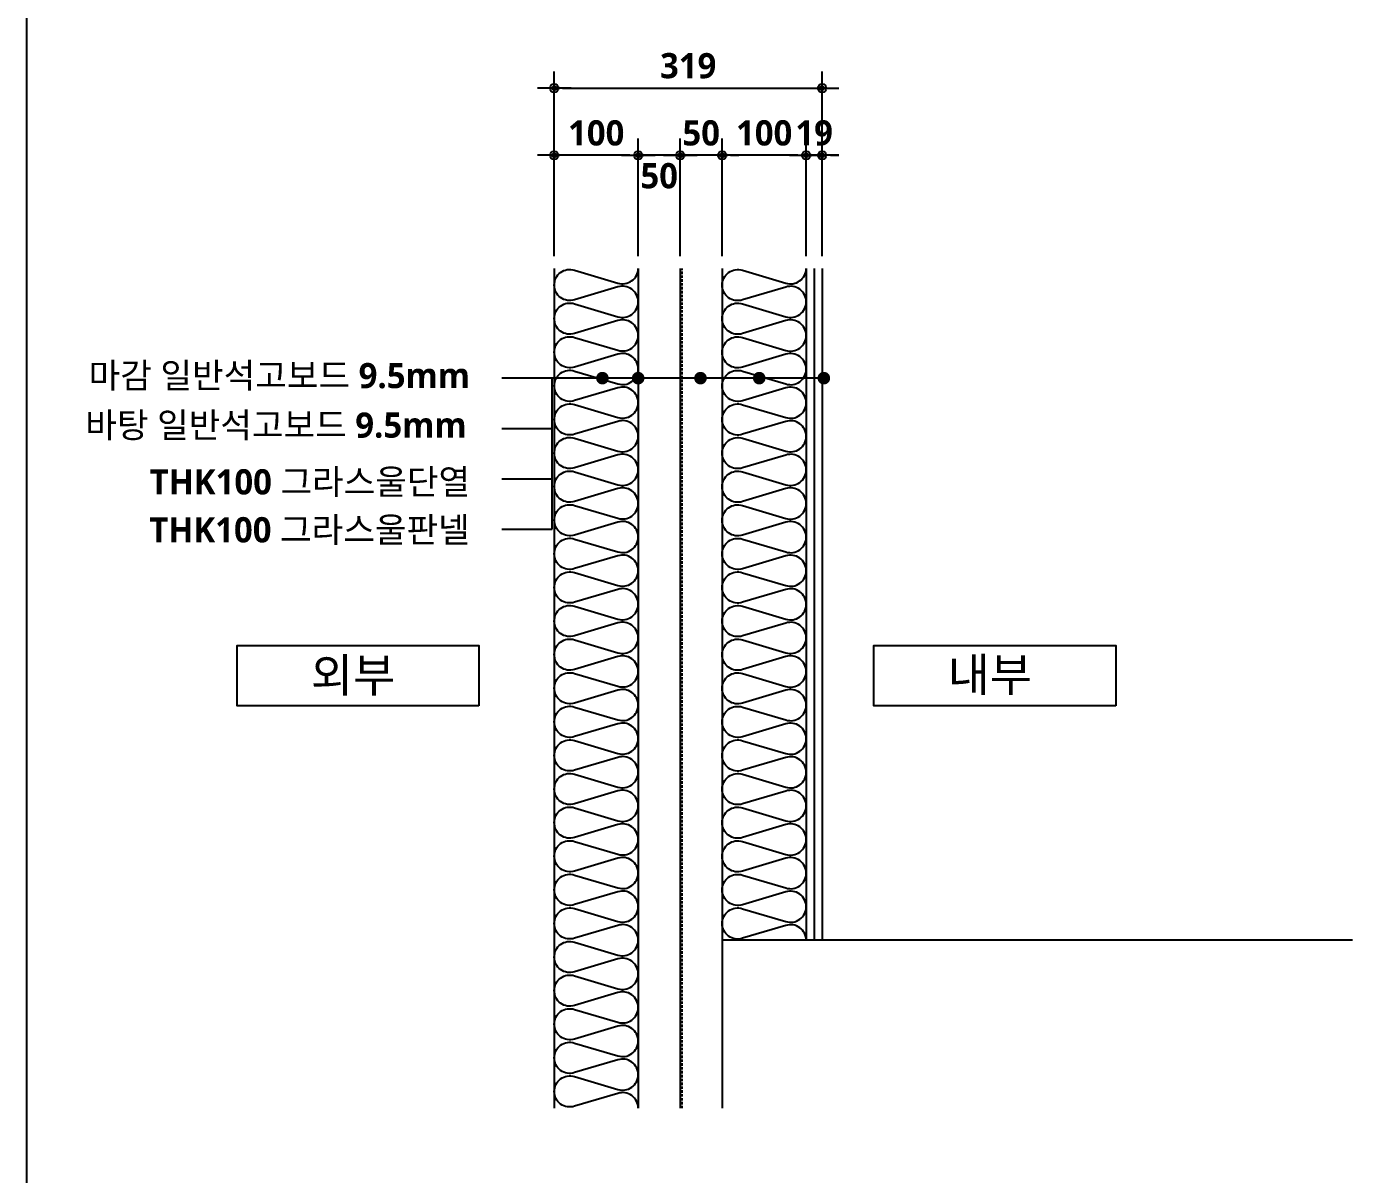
# Model space of a CAD drawing. Extents: x 200 to 24872, y 200 to 5740.
# Drawn here: x 12195 to 13774, y 3025 to 4393 of the extents above; entities that cross this region are included whole.
import ezdxf
from ezdxf.enums import TextEntityAlignment as Align

# ---------------------------------------------------------------- set-up
doc = ezdxf.new("R2010")
doc.units = 0
doc.header["$LTSCALE"] = 10
doc.header["$MEASUREMENT"] = 0
doc.header["$PDSIZE"] = -2
doc.linetypes.add('HID', pattern=[2.3, 1.5, -0.8])
doc.layers.get('Defpoints').update_dxf_attribs({"color": 143, "linetype": 'CONTINUOUS'})
for name, color, linetype in [('A-ANNO-GRA1', 7, 'CONTINUOUS'), ('A-ANNO-LEAD', 4, 'CONTINUOUS'), ('A-ANNO-TEXT1', 7, 'CONTINUOUS'), ('A-CON', 2, 'CONTINUOUS'), ('A-DIM', 7, 'CONTINUOUS'), ('A-insul', 251, 'CONTINUOUS'), ('A-LEADER', 7, 'CONTINUOUS'), ('A-ST-AXIS-BUB', 7, 'CONTINUOUS'), ('A-ST-AXIS-DIM', 7, 'CONTINUOUS'), ('A-STEEL', 7, 'CONTINUOUS'), ('A-WALL-GW', 4, 'CONTINUOUS')]:
    doc.layers.add(name, color=color, linetype=linetype)
doc.styles.add('2020음성 1차', font='NanumGothicBold.ttf')
doc.dimstyles.new('RI-DOT-150', dxfattribs={"dimscale": 150, "dimtxt": 3, "dimasz": 1, "dimexe": 2, "dimexo": 2, "dimgap": 1, "dimtad": 1, "dimdec": 0, "dimzin": 9, "dimdsep": 46, "dimtxsty": '2020음성 1차', "dimcen": 0, "dimclrd": 256, "dimclre": 256, "dimclrt": 3, "dimadec": 0, "dimazin": 0, "dimtm": 1e-09, "dimtfac": 1, "dimtdec": 0, "dimtix": 1, "dimtmove": 2, "dimatfit": 3, "dimfxl": 1.25, "dimtolj": 1, "dimtzin": 0, "dimlwd": -1, "dimlwe": -1, "dimarcsym": 0})

# ---------------------------------------------------------------- blocks, each defined once
blk = doc.blocks.new('DIMDOT')
at = {"layer": 'A-DIM', "color": 7, "linetype": 'Continuous'}
blk.add_line((-2, 0), (2, 0), dxfattribs=at)
for radius in [0.5, 0.25]:
    blk.add_circle((0, 0), radius, dxfattribs=at)
blk = doc.blocks.new('*D66')
at = {"layer": 'A-ST-AXIS-DIM'}
for p, q in [((12823.4, 4119.3), (12823.4, 4339.3)), ((13142.4, 4119.3), (13142.4, 4339.3)), ((12833.4, 4319.3), (13132.4, 4319.3))]:
    blk.add_line(p, q, dxfattribs=at)
at = {"layer": 'Defpoints', "color": 0}
for p in [(13142.4, 4319.3), (12823.4, 4104.3), (13142.4, 4104.3)]:
    blk.add_point(p, dxfattribs=at)
at = {"layer": 'A-ST-AXIS-DIM', "linetype": 'ByBlock', "xscale": 10, "yscale": 10, "zscale": 10, "rotation": 180}
blk.add_blockref('DIMDOT', (12823.4, 4319.3), dxfattribs=at)
at = {"layer": 'A-ST-AXIS-DIM', "linetype": 'ByBlock', "xscale": 10, "yscale": 10, "zscale": 10}
blk.add_blockref('DIMDOT', (13142.4, 4319.3), dxfattribs=at)
at = {"layer": 'A-ST-AXIS-DIM', "color": 3, "ltscale": 10, "insert": (12982.9, 4345.9), "char_height": 30, "attachment_point": 5, "style": '2020음성 1차'}
blk.add_mtext('\\A1;319', dxfattribs=at)
blk = doc.blocks.new('*D67')
at = {"layer": 'A-ST-AXIS-DIM'}
for p, q in [((13023.4, 4119.3), (13023.4, 4259.3)), ((13123.4, 4119.3), (13123.4, 4259.3)), ((13113.4, 4239.3), (13033.4, 4239.3))]:
    blk.add_line(p, q, dxfattribs=at)
at = {"layer": 'Defpoints', "color": 0}
for p in [(13023.4, 4239.3), (13023.4, 4104.3), (13123.4, 4104.3)]:
    blk.add_point(p, dxfattribs=at)
at = {"layer": 'A-ST-AXIS-DIM', "linetype": 'ByBlock', "xscale": 10, "yscale": 10, "zscale": 10, "rotation": 180}
blk.add_blockref('DIMDOT', (13023.4, 4239.3), dxfattribs=at)
at = {"layer": 'A-ST-AXIS-DIM', "linetype": 'ByBlock', "xscale": 10, "yscale": 10, "zscale": 10}
blk.add_blockref('DIMDOT', (13123.4, 4239.3), dxfattribs=at)
at = {"layer": 'A-ST-AXIS-DIM', "color": 3, "ltscale": 10, "insert": (13073.4, 4265.8), "char_height": 30, "attachment_point": 5, "style": '2020음성 1차'}
blk.add_mtext('\\A1;100', dxfattribs=at)
blk = doc.blocks.new('*D68')
at = {"layer": 'A-ST-AXIS-DIM'}
for p, q in [((12973.4, 4119.3), (12973.4, 4259.3)), ((13023.4, 4119.3), (13023.4, 4259.3)), ((12963.4, 4239.3), (12953.4, 4239.3)), ((13023.4, 4239.3), (12973.4, 4239.3)), ((13033.4, 4239.3), (13043.4, 4239.3))]:
    blk.add_line(p, q, dxfattribs=at)
at = {"layer": 'Defpoints', "color": 0}
for p in [(12973.4, 4239.3), (12973.4, 4104.3), (13023.4, 4104.3)]:
    blk.add_point(p, dxfattribs=at)
at = {"layer": 'A-ST-AXIS-DIM', "linetype": 'ByBlock', "xscale": 10, "yscale": 10, "zscale": 10}
blk.add_blockref('DIMDOT', (12973.4, 4239.3), dxfattribs=at)
at = {"layer": 'A-ST-AXIS-DIM', "linetype": 'ByBlock', "xscale": 10, "yscale": 10, "zscale": 10, "rotation": 180}
blk.add_blockref('DIMDOT', (13023.4, 4239.3), dxfattribs=at)
at = {"layer": 'A-ST-AXIS-DIM', "color": 3, "ltscale": 10, "insert": (12998.4, 4265.8), "char_height": 30, "attachment_point": 5, "style": '2020음성 1차'}
blk.add_mtext('\\A1;50', dxfattribs=at)
blk = doc.blocks.new('*D69')
at = {"layer": 'A-ST-AXIS-DIM'}
for p, q in [((12823.4, 4119.3), (12823.4, 4259.3)), ((12923.4, 4119.3), (12923.4, 4259.3)), ((12913.4, 4239.3), (12833.4, 4239.3))]:
    blk.add_line(p, q, dxfattribs=at)
at = {"layer": 'Defpoints', "color": 0}
for p in [(12823.4, 4239.3), (12823.4, 4104.3), (12923.4, 4104.3)]:
    blk.add_point(p, dxfattribs=at)
at = {"layer": 'A-ST-AXIS-DIM', "linetype": 'ByBlock', "xscale": 10, "yscale": 10, "zscale": 10, "rotation": 180}
blk.add_blockref('DIMDOT', (12823.4, 4239.3), dxfattribs=at)
at = {"layer": 'A-ST-AXIS-DIM', "linetype": 'ByBlock', "xscale": 10, "yscale": 10, "zscale": 10}
blk.add_blockref('DIMDOT', (12923.4, 4239.3), dxfattribs=at)
at = {"layer": 'A-ST-AXIS-DIM', "color": 3, "ltscale": 10, "insert": (12873.4, 4265.8), "char_height": 30, "attachment_point": 5, "style": '2020음성 1차'}
blk.add_mtext('\\A1;100', dxfattribs=at)
blk = doc.blocks.new('SYM-DOT')
at = {"layer": 'A-LEADER', "const_width": 7.5}
blk.add_lwpolyline([(-7.1, 1.8, 1), (0.4, 1.8, 1)], format="xyb", close=True, dxfattribs=at)
blk = doc.blocks.new('*D61')
at = {"layer": 'A-ST-AXIS-DIM'}
for p, q in [((12923.4, 4119.3), (12923.4, 4259.3)), ((12973.4, 4119.3), (12973.4, 4259.3)), ((12913.4, 4239.3), (12903.4, 4239.3)), ((12973.4, 4239.3), (12923.4, 4239.3)), ((12983.4, 4239.3), (12993.4, 4239.3))]:
    blk.add_line(p, q, dxfattribs=at)
at = {"layer": 'Defpoints', "color": 0}
for p in [(12923.4, 4239.3), (12923.4, 4104.3), (12973.4, 4104.3)]:
    blk.add_point(p, dxfattribs=at)
at = {"layer": 'A-ST-AXIS-DIM', "linetype": 'ByBlock', "xscale": 10, "yscale": 10, "zscale": 10}
blk.add_blockref('DIMDOT', (12923.4, 4239.3), dxfattribs=at)
at = {"layer": 'A-ST-AXIS-DIM', "linetype": 'ByBlock', "xscale": 10, "yscale": 10, "zscale": 10, "rotation": 180}
blk.add_blockref('DIMDOT', (12973.4, 4239.3), dxfattribs=at)
at = {"layer": 'A-ST-AXIS-DIM', "color": 3, "ltscale": 10, "insert": (12948.4, 4214.8), "char_height": 30, "attachment_point": 5, "style": '2020음성 1차'}
blk.add_mtext('\\A1;50', dxfattribs=at)
blk = doc.blocks.new('*D71')
at = {"layer": 'A-ST-AXIS-DIM'}
for p, q in [((13123.4, 4119.3), (13123.4, 4259.3)), ((13142.4, 4119.3), (13142.4, 4259.3)), ((13113.4, 4239.3), (13103.4, 4239.3)), ((13142.4, 4239.3), (13123.4, 4239.3)), ((13152.4, 4239.3), (13162.4, 4239.3))]:
    blk.add_line(p, q, dxfattribs=at)
at = {"layer": 'Defpoints', "color": 0}
for p in [(13123.4, 4239.3), (13123.4, 4104.3), (13142.4, 4104.3)]:
    blk.add_point(p, dxfattribs=at)
at = {"layer": 'A-ST-AXIS-DIM', "linetype": 'ByBlock', "xscale": 10, "yscale": 10, "zscale": 10}
blk.add_blockref('DIMDOT', (13123.4, 4239.3), dxfattribs=at)
at = {"layer": 'A-ST-AXIS-DIM', "linetype": 'ByBlock', "xscale": 10, "yscale": 10, "zscale": 10, "rotation": 180}
blk.add_blockref('DIMDOT', (13142.4, 4239.3), dxfattribs=at)
at = {"layer": 'A-ST-AXIS-DIM', "color": 3, "ltscale": 10, "insert": (13132.9, 4265.9), "char_height": 30, "attachment_point": 5, "style": '2020음성 1차'}
blk.add_mtext('\\A1;19', dxfattribs=at)

msp = doc.modelspace()

# ---------------------------------------------------------------- linework, layer by layer
at = {"layer": 'A-ANNO-GRA1'}
msp.add_line((12195, 5740), (12195, 200), dxfattribs=at)
at = {"layer": 'A-ANNO-LEAD'}
for p, q in [((12820.9, 3794), (12820.9, 3974)), ((12760.9, 3914), (12820.9, 3914)), ((12760.9, 3854), (12820.9, 3854)), ((12760.9, 3794), (12820.9, 3794))]:
    msp.add_line(p, q, dxfattribs=at)
msp.add_lwpolyline([(13148.2, 3974), (12863, 3974), (12760.9, 3974)], dxfattribs=at)
at = {"layer": 'A-CON'}
for p, q in [((13774, 3304.3), (13023.4, 3304.3)), ((13023.4, 3304.3), (13023.4, 3104.3))]:
    msp.add_line(p, q, dxfattribs=at)
at = {"layer": 'A-insul'}
for points in [[(12923.4, 3104.3, 0.509267), (12923.4, 3104.3, 0.509267), (12899.2, 3122), (12847.6, 3106.7, -0.509267), (12823.4, 3124.3, -0.509267), (12847.6, 3142), (12899.2, 3126.7, 0.509267), (12923.4, 3144.3, 0.509267), (12899.2, 3162), (12847.6, 3146.7, -0.509267), (12823.4, 3164.4, -0.509267), (12847.6, 3182), (12899.2, 3166.7, 0.509267), (12923.4, 3184.4, 0.509267), (12899.2, 3202), (12847.6, 3186.7, -0.509267), (12823.4, 3204.4, -0.509267), (12847.6, 3222), (12899.2, 3206.7, 0.509267), (12923.4, 3224.4, 0.509267), (12899.2, 3242.1), (12847.6, 3226.7, -0.509267), (12823.4, 3244.4, -0.509267), (12847.6, 3262.1), (12899.2, 3246.7, 0.509267), (12923.4, 3264.4, 0.509267), (12899.2, 3282.1), (12847.6, 3266.8, -0.509267), (12823.4, 3284.4, -0.509267), (12847.6, 3302.1), (12899.2, 3286.8, 0.509267), (12923.4, 3304.4, 0.509267), (12899.2, 3322.1), (12847.6, 3306.8, -0.509267), (12823.4, 3324.4, -0.509267), (12847.6, 3342.1), (12899.2, 3326.8, 0.509267), (12923.4, 3344.4, 0.509267), (12899.2, 3362.1), (12847.6, 3346.8, -0.509267), (12823.4, 3364.5, -0.509267), (12847.6, 3382.1), (12899.2, 3366.8, 0.509267), (12923.4, 3384.5, 0.509267), (12899.2, 3402.1), (12847.6, 3386.8, -0.509267), (12823.4, 3404.5, -0.509267), (12847.6, 3422.1), (12899.2, 3406.8, 0.509267), (12923.4, 3424.5, 0.509267), (12899.2, 3442.2), (12847.6, 3426.8, -0.509267), (12823.4, 3444.5, -0.509267), (12847.6, 3462.2), (12899.2, 3446.8, 0.509267), (12923.4, 3464.5, 0.509267), (12899.2, 3482.2), (12847.6, 3466.9, -0.509267), (12823.4, 3484.5, -0.509267), (12847.6, 3502.2), (12899.2, 3486.9, 0.509267), (12923.4, 3504.5, 0.509267), (12899.2, 3522.2), (12847.6, 3506.9, -0.509267), (12823.4, 3524.5, -0.509267), (12847.6, 3542.2), (12899.2, 3526.9, 0.509267), (12923.4, 3544.5, 0.509267), (12899.2, 3562.2), (12847.6, 3546.9, -0.509267), (12823.4, 3564.6, -0.509267), (12847.6, 3582.2), (12899.2, 3566.9, 0.509267), (12923.4, 3584.6, 0.509267), (12899.2, 3602.2), (12847.6, 3586.9, -0.509267), (12823.4, 3604.6, -0.509267), (12847.6, 3622.2), (12899.2, 3606.9, 0.509267), (12923.4, 3624.6, 0.509267), (12899.2, 3642.3), (12847.6, 3626.9, -0.509267), (12823.4, 3644.6, -0.509267), (12847.6, 3662.3), (12899.2, 3646.9, 0.509267), (12923.4, 3664.6, 0.509267), (12899.2, 3682.3), (12847.6, 3667, -0.509267), (12823.4, 3684.6, -0.509267), (12847.6, 3702.3), (12899.2, 3687, 0.509267), (12923.4, 3704.6, 0.509267), (12899.2, 3722.3), (12847.6, 3707, -0.509267), (12823.4, 3724.6, -0.509267), (12847.6, 3742.3), (12899.2, 3727, 0.509267), (12923.4, 3744.6, 0.509267), (12899.2, 3762.3), (12847.6, 3747, -0.509267), (12823.4, 3764.7, -0.509267), (12847.6, 3782.3), (12899.2, 3767, 0.509267), (12923.4, 3784.7, 0.509267), (12899.2, 3802.3), (12847.6, 3787, -0.509267), (12823.4, 3804.7, -0.509267), (12847.6, 3822.3), (12899.2, 3807, 0.509267), (12923.4, 3824.7, 0.509267), (12899.2, 3842.4), (12847.6, 3827, -0.509267), (12823.4, 3844.7, -0.509267), (12847.6, 3862.4), (12899.2, 3847, 0.509267), (12923.4, 3864.7, 0.509267), (12899.2, 3882.4), (12847.6, 3867.1, -0.509267), (12823.4, 3884.7, -0.509267), (12847.6, 3902.4), (12899.2, 3887.1, 0.509267), (12923.4, 3904.7, 0.509267), (12899.2, 3922.4), (12847.6, 3907.1, -0.509267), (12823.4, 3924.7, -0.509267), (12847.6, 3942.4), (12899.2, 3927.1, 0.509267), (12923.4, 3944.7, 0.509267), (12899.2, 3962.4), (12847.6, 3947.1, -0.509267), (12823.4, 3964.8, -0.509267), (12847.6, 3982.4), (12899.2, 3967.1, 0.509267), (12923.4, 3984.8, 0.509267), (12899.2, 4002.4), (12847.6, 3987.1, -0.509267), (12823.4, 4004.8, -0.509267), (12847.6, 4022.4), (12899.2, 4007.1, 0.509267), (12923.4, 4024.8, 0.509267), (12899.2, 4042.5), (12847.6, 4027.1, -0.509267), (12823.4, 4044.8, -0.509267), (12847.6, 4062.5), (12899.2, 4047.1, 0.509267), (12923.4, 4064.8, 0.509267), (12899.2, 4082.5), (12847.6, 4067.2, -0.509267), (12823.4, 4084.8, -0.509267), (12847.6, 4102.5), (12899.2, 4087.2, 0.500805), (12923.4, 4104.3)], [(13123.4, 3304.3, 0.509267), (13123.4, 3304.3, 0.509267), (13099.2, 3322), (13047.6, 3306.7, -0.509267), (13023.4, 3324.3, -0.509267), (13047.6, 3342), (13099.2, 3326.7, 0.509267), (13123.4, 3344.3, 0.509267), (13099.2, 3362), (13047.6, 3346.7, -0.509267), (13023.4, 3364.4, -0.509267), (13047.6, 3382), (13099.2, 3366.7, 0.509267), (13123.4, 3384.4, 0.509267), (13099.2, 3402), (13047.6, 3386.7, -0.509267), (13023.4, 3404.4, -0.509267), (13047.6, 3422), (13099.2, 3406.7, 0.509267), (13123.4, 3424.4, 0.509267), (13099.2, 3442.1), (13047.6, 3426.7, -0.509267), (13023.4, 3444.4, -0.509267), (13047.6, 3462.1), (13099.2, 3446.7, 0.509267), (13123.4, 3464.4, 0.509267), (13099.2, 3482.1), (13047.6, 3466.8, -0.509267), (13023.4, 3484.4, -0.509267), (13047.6, 3502.1), (13099.2, 3486.8, 0.509267), (13123.4, 3504.4, 0.509267), (13099.2, 3522.1), (13047.6, 3506.8, -0.509267), (13023.4, 3524.4, -0.509267), (13047.6, 3542.1), (13099.2, 3526.8, 0.509267), (13123.4, 3544.4, 0.509267), (13099.2, 3562.1), (13047.6, 3546.8, -0.509267), (13023.4, 3564.5, -0.509267), (13047.6, 3582.1), (13099.2, 3566.8, 0.509267), (13123.4, 3584.5, 0.509267), (13099.2, 3602.1), (13047.6, 3586.8, -0.509267), (13023.4, 3604.5, -0.509267), (13047.6, 3622.1), (13099.2, 3606.8, 0.509267), (13123.4, 3624.5, 0.509267), (13099.2, 3642.2), (13047.6, 3626.8, -0.509267), (13023.4, 3644.5, -0.509267), (13047.6, 3662.2), (13099.2, 3646.8, 0.509267), (13123.4, 3664.5, 0.509267), (13099.2, 3682.2), (13047.6, 3666.9, -0.509267), (13023.4, 3684.5, -0.509267), (13047.6, 3702.2), (13099.2, 3686.9, 0.509267), (13123.4, 3704.5, 0.509267), (13099.2, 3722.2), (13047.6, 3706.9, -0.509267), (13023.4, 3724.5, -0.509267), (13047.6, 3742.2), (13099.2, 3726.9, 0.509267), (13123.4, 3744.5, 0.509267), (13099.2, 3762.2), (13047.6, 3746.9, -0.509267), (13023.4, 3764.6, -0.509267), (13047.6, 3782.2), (13099.2, 3766.9, 0.509267), (13123.4, 3784.6, 0.509267), (13099.2, 3802.2), (13047.6, 3786.9, -0.509267), (13023.4, 3804.6, -0.509267), (13047.6, 3822.2), (13099.2, 3806.9, 0.509267), (13123.4, 3824.6, 0.509267), (13099.2, 3842.3), (13047.6, 3826.9, -0.509267), (13023.4, 3844.6, -0.509267), (13047.6, 3862.3), (13099.2, 3846.9, 0.509267), (13123.4, 3864.6, 0.509267), (13099.2, 3882.3), (13047.6, 3867, -0.509267), (13023.4, 3884.6, -0.509267), (13047.6, 3902.3), (13099.2, 3887, 0.509267), (13123.4, 3904.6, 0.509267), (13099.2, 3922.3), (13047.6, 3907, -0.509267), (13023.4, 3924.6, -0.509267), (13047.6, 3942.3), (13099.2, 3927, 0.509267), (13123.4, 3944.6, 0.509267), (13099.2, 3962.3), (13047.6, 3947, -0.509267), (13023.4, 3964.7, -0.509267), (13047.6, 3982.3), (13099.2, 3967, 0.509267), (13123.4, 3984.7, 0.509267), (13099.2, 4002.3), (13047.6, 3987, -0.509267), (13023.4, 4004.7, -0.509267), (13047.6, 4022.3), (13099.2, 4007, 0.509267), (13123.4, 4024.7, 0.509267), (13099.2, 4042.4), (13047.6, 4027, -0.509267), (13023.4, 4044.7, -0.509267), (13047.6, 4062.4), (13099.2, 4047, 0.509267), (13123.4, 4064.7, 0.509267), (13099.2, 4082.4), (13047.6, 4067.1, -0.509267), (13023.4, 4084.7, -0.509267), (13047.6, 4102.4), (13099.2, 4087.1, 0.502493), (13123.4, 4104.3)]]:
    msp.add_lwpolyline(points, format="xyb", dxfattribs=at)
at = {"layer": 'A-ST-AXIS-BUB'}
for points in [[(12733.7, 3583.6), (12445.7, 3583.6), (12445.7, 3655.6), (12733.7, 3655.6)], [(13492.1, 3583.6), (13204.1, 3583.6), (13204.1, 3655.6), (13492.1, 3655.6)]]:
    msp.add_lwpolyline(points, close=True, dxfattribs=at)
at = {"layer": 'A-STEEL', "linetype": 'HID', "ltscale": 0.2}
msp.add_line((12975.7, 3104.3), (12975.7, 4104.3), dxfattribs=at)
at = {"layer": 'A-STEEL'}
for p, q in [((13023.4, 4104.3), (13023.4, 3304.3)), ((13123.4, 4104.3), (13123.4, 3304.3)), ((13132.9, 4104.3), (13132.9, 3304.3)), ((13142.4, 4104.3), (13142.4, 3304.3))]:
    msp.add_line(p, q, dxfattribs=at)
at = {"layer": 'A-WALL-GW'}
for p, q in [((12823.4, 4104.3), (12823.4, 3104.3)), ((12923.4, 4104.3), (12923.4, 3104.3)), ((12973.4, 4104.3), (12973.4, 3104.3))]:
    msp.add_line(p, q, dxfattribs=at)

# ---------------------------------------------------------------- block references
at = {"layer": 'A-ANNO-LEAD'}
for p in [(12884.1, 3972.1), (12926.7, 3972.1), (13000.9, 3972.1), (13070.9, 3972.1), (13147.8, 3972.1)]:
    msp.add_blockref('SYM-DOT', p, dxfattribs=at)

# ---------------------------------------------------------------- texts
at = {"layer": 'A-ANNO-TEXT1', "style": '2020음성 1차'}
for s, p in [('마감 일반석고보드 9.5mm', (12269, 3977)), ('바탕 일반석고보드 9.5mm', (12265, 3918)), ('THK100 그라스울단열', (12341.7, 3850.4)), ('THK100 그라스울판넬', (12341.2, 3793.3))]:
    msp.add_text(s, height=30, dxfattribs=at).set_placement(p, align=Align.MIDDLE_LEFT)
for s, p in [('외부', (12533.6, 3600.1)), ('내부', (13292, 3600.8))]:
    msp.add_text(s, height=40, dxfattribs=at).set_placement(p)

# ---------------------------------------------------------------- dimensions: what is measured, and where the dimension line sits
at = {"layer": 'A-ST-AXIS-DIM'}
dim = msp.add_linear_dim(base=(13142.4, 4319.3), p1=(12823.4, 4104.3), p2=(13142.4, 4104.3), dimstyle='RI-DOT-150', override={"dimscale": 10, "dimexo": 1.5, "dimlunit": 6, "dimblk1": 'DIMDOT', "dimblk2": 'DIMDOT', "dimsah": 1}, dxfattribs=at)
dim.commit()
dim.dimension.update_dxf_attribs({"geometry": '*D66', "text_midpoint": (12982.9, 4345.9)})
for base, p1, p2, picture, middle in [((12823.4, 4239.3), (12923.4, 4104.3), (12823.4, 4104.3), '*D69', (12873.4, 4265.8)), ((12973.4, 4239.3), (13023.4, 4104.3), (12973.4, 4104.3), '*D68', (12998.4, 4265.8)), ((13023.4, 4239.3), (13123.4, 4104.3), (13023.4, 4104.3), '*D67', (13073.4, 4265.8)), ((13123.4, 4239.3), (13142.4, 4104.3), (13123.4, 4104.3), '*D71', (13132.9, 4265.9))]:
    dim = msp.add_linear_dim(base=base, p1=p1, p2=p2, angle=180, dimstyle='RI-DOT-150', override={"dimscale": 10, "dimexo": 1.5, "dimlunit": 6, "dimblk1": 'DIMDOT', "dimblk2": 'DIMDOT', "dimsah": 1}, dxfattribs=at)
    dim.commit()
    dim.dimension.update_dxf_attribs({"geometry": picture, "text_midpoint": middle})
dim = msp.add_linear_dim(base=(12923.4, 4239.3), p1=(12973.4, 4104.3), p2=(12923.4, 4104.3), angle=180, dimstyle='RI-DOT-150', override={"dimscale": 10, "dimexo": 1.5, "dimlunit": 6, "dimblk1": 'DIMDOT', "dimblk2": 'DIMDOT', "dimsah": 1}, dxfattribs=at)
dim.commit()
dim.dimension.update_dxf_attribs({"geometry": '*D61', "text_midpoint": (12948.4, 4214.8), "dimtype": 160})

doc.saveas('drawing.dxf')
